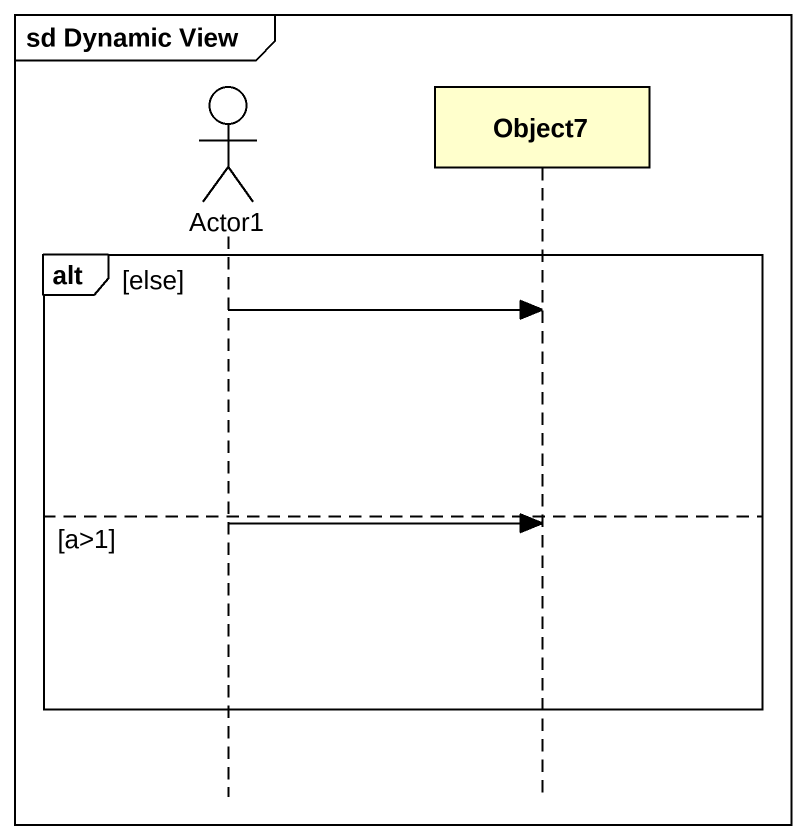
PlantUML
@startuml
mainframe sd Dynamic View
hide footbox
actor Actor1
participant Object7

alt else
  Actor1 -> Object7
else a>1
  Actor1 -> Object7
end
@enduml
